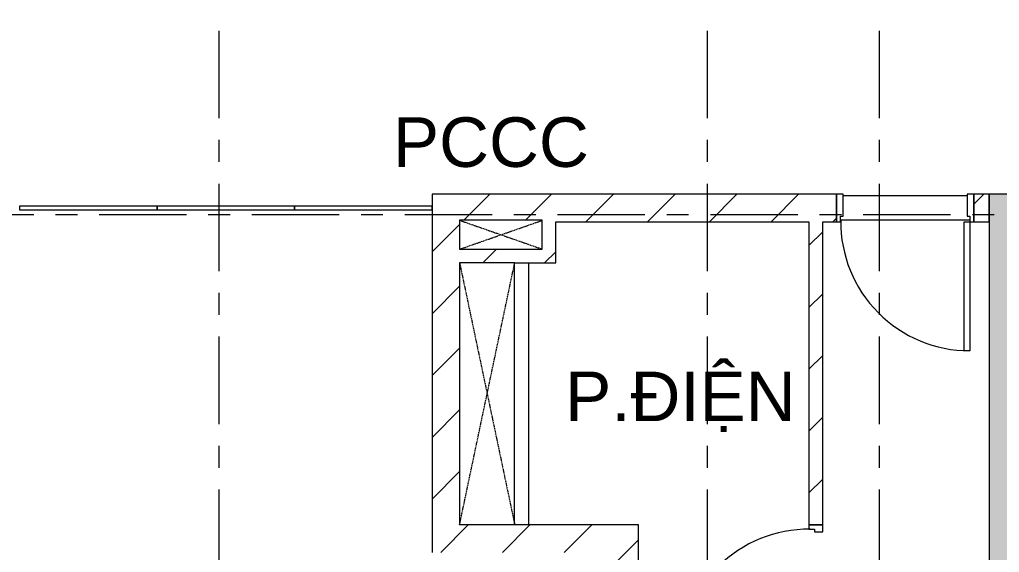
# Model space of a CAD drawing. Header units: millimetres. Extents: x -20144 to 117103, y -11426 to 48263.
# Drawn here: x 89451 to 96576, y 28697 to 32568 of the extents above; entities that cross this region are included whole.
import ezdxf

# ---------------------------------------------------------------- set-up
doc = ezdxf.new("R2010")
doc.units = ezdxf.units.MM
doc.linetypes.add('Dash_2_', pattern=[6.35, 3.175, -3.175])
doc.linetypes.add('Grid Line', pattern=[22.225, 12.7, -3.175, 3.175, -3.175])
for name, color, linetype, lineweight in [('A-DETL-GENF', 31, 'Continuous', 5), ('A-DETL-GENF-HDLN', 161, 'Dash_2_', 5), ('CHU', 181, 'Continuous', 5), ('CUA', 31, 'Continuous', 9), ('HATCH-TUONG', 152, 'Continuous', 9), ('KINH', 152, 'Continuous', 5), ('NET-CAT', 3, 'Continuous', 9), ('NET-THAY', 2, 'Continuous', 15), ('TRUC', 225, 'Continuous', 5)]:
    doc.layers.add(name, color=color, linetype=linetype, lineweight=lineweight)
doc.styles.add('Arial_4', font='arial.ttf', dxfattribs={"height": 360})
pattern_1 = [(45, (71000, 0), (-224.5064, 224.5064), [])]

# ---------------------------------------------------------------- blocks, each defined once
blk = doc.blocks.new('A$C52CD303B')
at = {"layer": 'NET-CAT'}
h = blk.add_hatch(color=256, dxfattribs=at)
h.dxf.hatch_style = 1
h.paths.add_polyline_path([(5450, 10650), (5200, 10650), (5200, 9650), (5450, 9650)], flags=17)
h.paths.add_polyline_path([(5450, 12850), (5200, 12850), (5200, 11850), (5450, 11850)], flags=17)
h.paths.add_polyline_path([(5450, 8450), (5200, 8450), (5200, 7450), (5450, 7450)], flags=17)
h.paths.add_polyline_path([(5450, 6250), (5200, 6250), (5200, 5800), (3000, 5800), (3000, 14500), (5200, 14500), (5200, 14050), (5450, 14050), (5450, 14750), (2750, 14750), (2750, 7850), (2350, 7850), (2350, 7600), (2750, 7600), (2750, 5800), (950, 5800), (950, 7600), (1350, 7600), (1350, 7850), (700, 7850), (700, 5800), (0, 5800), (0, 0), (4150, 0), (4150, 250), (250, 250), (250, 2750), (5450, 2750), (5450, 3000), (3200, 3000), (3200, 3875), (2950, 3875), (2950, 3000), (250, 3000), (250, 5550), (2950, 5550), (2950, 5075), (3200, 5075), (3200, 5550), (5450, 5550)])
blk.add_lwpolyline([(5450, 5550), (5450, 6250), (5200, 6250), (5200, 5800), (3000, 5800), (3000, 14500), (5200, 14500), (5200, 14050), (5450, 14050), (5450, 14750), (2750, 14750), (2750, 7850), (2350, 7850), (2350, 7600), (2750, 7600), (2750, 5800), (950, 5800), (950, 7600), (1350, 7600), (1350, 7850), (700, 7850), (700, 5800), (0, 5800), (0, 0)], dxfattribs=at)
blk = doc.blocks.new('ALC1807-ASCENT PLAZA-KET CAU 1_rvt-1-MẶT BẰNG TẦNG 5 ĐẾN TẦNG 22')
blk.add_blockref('A$C52CD303B', (22750.5, 16549.9))
blk = doc.blocks.new('CUA 1 CANH MO - 2 - Type 1000-515855-MẶT BẰNG TẦNG 23')
at = {"layer": 'CUA'}
for p, q in [((-367.5, 1040.3), (-327.5, 1040.3)), ((-367.5, 102.3), (-367.5, 1040.3)), ((-327.5, 1040.3), (-327.5, 102.3)), ((-327.5, 102.3), (-367.5, 102.3))]:
    blk.add_line(p, q, dxfattribs=at)
at = {"layer": 'CUA', "lineweight": 5}
for p, q in [((-368.5, 102.3), (-398.5, 102.3)), ((-398.5, 102.3), (-398.5, -97.7)), ((-368.5, 61.3), (-368.5, 102.3)), ((601.5, 102.3), (571.5, 102.3)), ((571.5, 102.3), (571.5, 61.3)), ((601.5, -97.7), (601.5, 102.3)), ((-348.5, 61.3), (-368.5, 61.3)), ((-348.5, -97.7), (-348.5, 61.3)), ((571.5, 61.3), (551.5, 61.3)), ((551.5, 61.3), (551.5, -97.7)), ((-398.5, -97.7), (-348.5, -97.7)), ((551.5, -97.7), (601.5, -97.7))]:
    blk.add_line(p, q, dxfattribs=at)
blk.add_arc((-367.5, 102.3), 938, 359.5, 90, dxfattribs=at)
blk = doc.blocks.new('CUA 1 CANH MO - 2 - Type 1000-515860-MẶT BẰNG TẦNG 23')
at = {"layer": 'CUA'}
for p, q in [((-367.5, 990.3), (-327.5, 990.3)), ((-367.5, 52.3), (-367.5, 990.3)), ((-327.5, 990.3), (-327.5, 52.3)), ((-327.5, 52.3), (-367.5, 52.3))]:
    blk.add_line(p, q, dxfattribs=at)
at = {"layer": 'CUA', "lineweight": 5}
for p, q in [((-368.5, 52.3), (-398.5, 52.3)), ((-398.5, 52.3), (-398.5, -47.7)), ((-368.5, 11.3), (-368.5, 52.3)), ((-348.5, 11.3), (-368.5, 11.3)), ((-348.5, -47.7), (-348.5, 11.3)), ((571.5, 11.3), (551.5, 11.3)), ((551.5, 11.3), (551.5, -47.7)), ((601.5, 52.3), (571.5, 52.3)), ((571.5, 52.3), (571.5, 11.3)), ((601.5, -47.7), (601.5, 52.3)), ((-398.5, -47.7), (-348.5, -47.7)), ((551.5, -47.7), (601.5, -47.7))]:
    blk.add_line(p, q, dxfattribs=at)
blk.add_arc((-367.5, 52.3), 938, 359.5, 90, dxfattribs=at)
blk = doc.blocks.new('System Panel - Glazed-574536-MẶT BẰNG TẦNG 23')
at = {"layer": 'KINH', "lineweight": 9}
for p, q in [((500, 12.7), (-500, 12.7)), ((-500, 12.7), (-500, -12.7)), ((500, -12.7), (500, 12.7)), ((-500, -12.7), (500, -12.7))]:
    blk.add_line(p, q, dxfattribs=at)
blk = doc.blocks.new('Family1 - Family1-612154-MẶT BẰNG TẦNG 23')
at = {"layer": 'A-DETL-GENF'}
for p, q in [((400, 1900), (0, 1900)), ((0, 1900), (0, 0)), ((400, 0), (400, 1900)), ((0, 0), (400, 0))]:
    blk.add_line(p, q, dxfattribs=at)
at = {"layer": 'A-DETL-GENF-HDLN'}
for p, q in [((0, 1900), (400, 0.8)), ((0, 0), (400, 1899.2))]:
    blk.add_line(p, q, dxfattribs=at)
blk = doc.blocks.new('Family1 - Family1-612155-MẶT BẰNG TẦNG 23')
at = {"layer": 'A-DETL-GENF'}
for p, q in [((600, 210), (0, 210)), ((0, 210), (0, 0)), ((600, 0), (600, 210)), ((0, 0), (600, 0))]:
    blk.add_line(p, q, dxfattribs=at)
at = {"layer": 'A-DETL-GENF-HDLN'}
for p, q in [((0, 210), (600, 0.8)), ((0, 0), (600, 209.2))]:
    blk.add_line(p, q, dxfattribs=at)

msp = doc.modelspace()

# ---------------------------------------------------------------- hatches: boundary and pattern name
at = {"layer": 'HATCH-TUONG', "lineweight": 5}
h = msp.add_hatch(dxfattribs=at)
h.set_pattern_fill('FP_4', color=256, style=0, pattern_type=2)
h.set_pattern_definition(pattern_1)
h.paths.add_polyline_path([(96390.6, 31099.9), (96500.5, 31099.9), (96500.5, 31299.9), (96390.6, 31299.9)], flags=0)
h.paths.add_polyline_path([(95390.6, 31099.9), (95390.6, 31299.9), (92450.5, 31299.9), (92450.5, 31099.9), (92650.5, 31099.9), (92650.5, 31109.9), (93250.5, 31109.9), (93250.5, 31099.9), (95290.6, 31099.9)], flags=0)
h = msp.add_hatch(dxfattribs=at)
h.set_pattern_fill('FP_4', color=256, style=0, pattern_type=2)
h.set_pattern_definition(pattern_1)
h.paths.add_polyline_path([(92650.5, 30899.9), (92650.5, 31099.9), (92450.5, 31099.9), (92450.5, 30899.9)], flags=0)
h = msp.add_hatch(dxfattribs=at)
h.set_pattern_fill('FP_4', color=256, style=0, pattern_type=2)
h.set_pattern_definition(pattern_1)
h.paths.add_polyline_path([(93350.5, 30799.9), (93350.5, 31099.9), (93250.5, 31099.9), (93250.5, 30799.9)], flags=0)
h = msp.add_hatch(dxfattribs=at)
h.set_pattern_fill('FP_4', color=256, style=0, pattern_type=2)
h.set_pattern_definition(pattern_1)
h.paths.add_polyline_path([(95190.6, 27616.9), (95290.6, 27616.9), (95290.6, 27896.9), (95190.6, 27896.9)], flags=0)
h.paths.add_polyline_path([(95290.6, 28896.9), (95290.6, 31099.9), (95190.6, 31099.9), (95190.6, 28896.9)], flags=0)
h = msp.add_hatch(dxfattribs=at)
h.set_pattern_fill('FP_4', color=256, style=0, pattern_type=2)
h.set_pattern_definition(pattern_1)
h.paths.add_polyline_path([(92650.5, 28897), (92650.5, 30899.9), (92450.5, 30899.9), (92450.5, 28897)], flags=0)
h = msp.add_hatch(dxfattribs=at)
h.set_pattern_fill('FP_4', color=256, style=0, pattern_type=2)
h.set_pattern_definition(pattern_1)
h.paths.add_polyline_path([(93250.5, 30799.9), (93250.5, 30899.9), (92650.5, 30899.9), (92650.5, 30799.9), (93050.5, 30799.9)], flags=0)
h = msp.add_hatch(dxfattribs=at)
h.set_pattern_fill('FP_4', color=256, style=0, pattern_type=2)
h.set_pattern_definition(pattern_1)
h.paths.add_polyline_path([(93750.5, 28697), (93750.5, 28897), (92450.5, 28897), (92450.5, 28697)], flags=0)
h = msp.add_hatch(dxfattribs=at)
h.set_pattern_fill('FP_4', color=256, style=0, pattern_type=2)
h.set_pattern_definition(pattern_1)
h.paths.add_polyline_path([(93750.5, 24499.9), (93950.5, 24499.9), (93950.5, 28897), (93750.5, 28897), (93750.5, 24659.1)], flags=0)

# ---------------------------------------------------------------- linework, layer by layer
at = {"layer": 'NET-CAT', "lineweight": 15}
for p, q in [((95390.6, 31299.9), (92450.5, 31299.9)), ((92450.5, 31299.9), (92450.5, 31099.9)), ((95390.6, 31099.9), (95390.6, 31299.9)), ((96500.5, 31299.9), (96390.6, 31299.9)), ((96390.6, 31299.9), (96390.6, 31099.9)), ((96500.5, 31099.9), (96500.5, 31299.9)), ((92450.5, 31099.9), (92450.5, 30899.9)), ((93350.5, 31099.9), (95190.6, 31099.9)), ((93350.5, 30799.9), (93350.5, 31099.9)), ((95190.6, 31099.9), (95190.6, 28896.9)), ((95290.6, 31099.9), (95390.6, 31099.9)), ((95290.6, 28896.9), (95290.6, 31099.9)), ((96390.6, 31099.9), (96500.5, 31099.9)), ((92450.5, 30899.9), (92450.5, 28897)), ((93050.5, 30799.9), (93250.5, 30799.9)), ((93250.5, 30799.9), (93350.5, 30799.9)), ((92450.5, 28897), (92450.5, 28697)), ((92650.5, 28897), (92650.5, 28899.9)), ((93750.5, 28897), (92650.5, 28897)), ((93950.5, 28897), (93750.5, 28897)), ((93950.5, 27616.9), (93950.5, 28897)), ((95190.6, 28896.9), (95290.6, 28896.9))]:
    msp.add_line(p, q, dxfattribs=at)
at = {"layer": 'NET-CAT'}
for p, q in [((96500.5, 31299.9), (96500.5, 24499.9)), ((99200.5, 31299.9), (96500.5, 31299.9))]:
    msp.add_line(p, q, dxfattribs=at)
at = {"layer": 'NET-THAY', "lineweight": 9}
for p, q in [((95440.6, 31289.9), (96340.6, 31289.9)), ((96360.6, 31109.9), (95420.6, 31109.9)), ((93150.5, 30799.9), (93150.5, 28899.9)), ((93050.5, 28899.9), (93150.5, 28899.9)), ((93150.5, 28899.9), (93150.5, 28897))]:
    msp.add_line(p, q, dxfattribs=at)
at = {"layer": 'TRUC', "linetype": 'Grid Line', "ltscale": 50}
for p, q in [((90900.5, 43599.9), (90900.5, -4500.1)), ((94450.5, 43599.9), (94450.5, -4500.1)), ((95700.5, 43599.9), (95700.5, -7167.6)), ((114000.5, 31149.9), (56593, 31149.9))]:
    msp.add_line(p, q, dxfattribs=at)

# ---------------------------------------------------------------- block references
at = {"lineweight": 5}
for name, p in [('ALC1807-ASCENT PLAZA-KET CAU 1_rvt-1-MẶT BẰNG TẦNG 5 ĐẾN TẦNG 22', (71000, -0.1)), ('Family1 - Family1-612155-MẶT BẰNG TẦNG 23', (92650.5, 30899.9)), ('Family1 - Family1-612154-MẶT BẰNG TẦNG 23', (92650.5, 28899.9))]:
    msp.add_blockref(name, p, dxfattribs=at)
at = {"lineweight": 9}
for name, p, rotation in [('CUA 1 CANH MO - 2 - Type 1000-515855-MẶT BẰNG TẦNG 23', (95992, 31202.2), 180), ('System Panel - Glazed-574536-MẶT BẰNG TẦNG 23', (89950.6, 31199.9), 180), ('System Panel - Glazed-574536-MẶT BẰNG TẦNG 23', (90950.6, 31199.9), 180), ('System Panel - Glazed-574536-MẶT BẰNG TẦNG 23', (91950.6, 31199.9), 180), ('CUA 1 CANH MO - 2 - Type 1000-515860-MẶT BẰNG TẦNG 23', (95242.9, 28295.4), 90)]:
    msp.add_blockref(name, p, dxfattribs=dict(at, rotation=rotation))

# ---------------------------------------------------------------- texts
at = {"layer": 'CHU', "color": 7, "char_height": 360, "attachment_point": 1, "line_spacing_factor": 0.936439, "style": 'Arial_4'}
for s, insert, width in [('\\pt2540.0016,5079.9996,7620.0012,10159.9992,12700.0008,15239.9988,17780.0004,20319.9984,22860,25400.0016,27939.9996,30480.0012,33019.9992,35560.0008,38099.9988,40640.0004,43179.9984,45720,48260.0016,50799.9996,53340.0012,55879.9992,58420.0008,60959.9988,63500.0004,66039.9984,68580,71120.0016,73659.9996,76200.0012,78739.9992,81280.0008;PCCC', (92165.4, 31858), 1430.16), ('\\pt2540,5080,7620,10160,12700,15240,17780,20320,22860,25400,27940,30480,33020,35560,38100,40640,43180,45720,48260,50800,53340,55880,58420,60960,63500,66040,68580,71120,73660,76200,78740,81280;P.ĐIỆN', (93417.7, 30010.5), 1656.4)]:
    msp.add_mtext(s, dxfattribs=dict(at, insert=insert, width=width))

doc.saveas('drawing.dxf')
